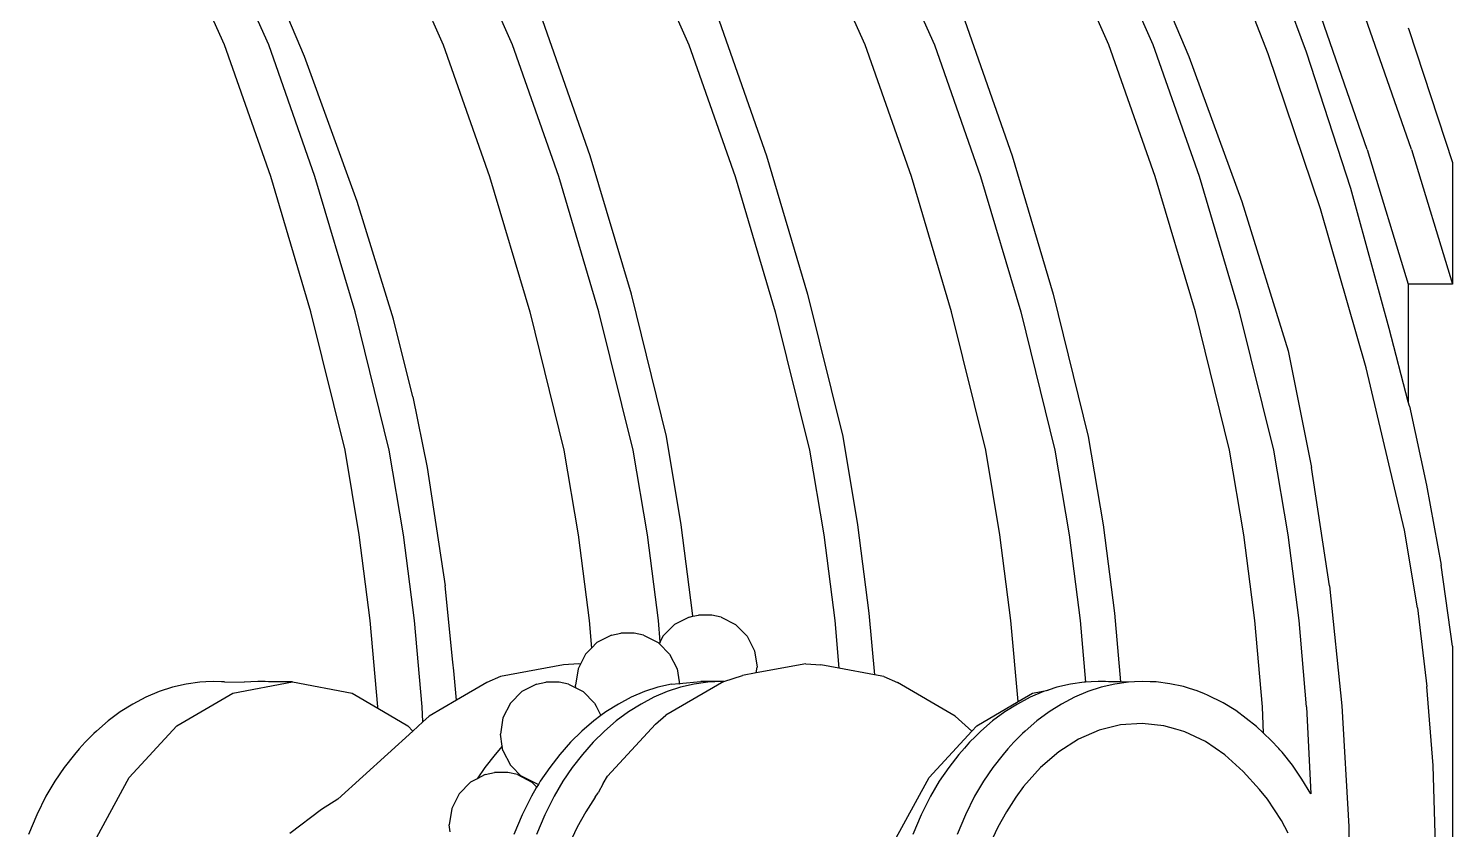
# Model space of a CAD drawing. Extents: x -1563 to 1637, y -685 to 815.
# Drawn here: x 1047.2 to 1192.5, y 128.5 to 210.3 of the extents above; entities that cross this region are included whole.
import ezdxf

# ---------------------------------------------------------------- set-up
doc = ezdxf.new("R2010")
doc.units = 0
doc.header["$MEASUREMENT"] = 0
doc.layers.get('0').update_dxf_attribs({"linetype": 'CONTINUOUS'})

msp = doc.modelspace()

# ---------------------------------------------------------------- linework, layer by layer
at = {"color": 22}
for p, q in [((1067.18, 208.61), (1058.38, 228.28)), ((1071.7, 208.61), (1062.9, 228.28)), ((1080.72, 228.28), (1089.52, 208.61)), ((1096.59, 208.61), (1087.79, 228.28)), ((1105.79, 228.28), (1114.59, 208.61)), ((1132.58, 208.61), (1123.78, 228.28)), ((1130.85, 228.28), (1139.65, 208.61)), ((1157.47, 208.61), (1148.67, 228.28)), ((1161.99, 208.61), (1153.19, 228.28)), ((1173.73, 207.68), (1167.71, 223)), ((1075.34, 207.42), (1069.3, 221.72)), ((1159.59, 221.72), (1165.63, 207.42)), ((1177.64, 207.87), (1172.57, 221.42)), ((1104.52, 197.27), (1099.67, 211.07)), ((1117.67, 211.07), (1122.52, 197.27)), ((1142.74, 211.07), (1147.59, 197.27)), ((1183.84, 197.94), (1179.15, 211.36)), ((1188.36, 197.94), (1183.67, 211.36)), ((1188.02, 210.36), (1188.09, 210.19)), ((1188.09, 210.19), (1192.54, 196.6)), ((1071.9, 195.19), (1067.18, 208.61)), ((1076.42, 195.19), (1071.7, 208.61)), ((1089.52, 208.61), (1094.24, 195.19)), ((1101.31, 195.19), (1096.59, 208.61)), ((1114.59, 208.61), (1119.3, 195.19)), ((1137.3, 195.19), (1132.58, 208.61)), ((1139.65, 208.61), (1144.37, 195.19)), ((1162.19, 195.19), (1157.47, 208.61)), ((1166.7, 195.19), (1161.99, 208.61)), ((1080.73, 192.62), (1075.34, 207.42)), ((1165.63, 207.42), (1171.02, 192.62)), ((1179.07, 191.89), (1173.73, 207.68)), ((1182.15, 193.94), (1177.64, 207.87)), ((1183.84, 197.94), (1188.02, 184.2)), ((1188.36, 197.94), (1192.54, 184.2)), ((1108.72, 183.17), (1104.52, 197.27)), ((1122.52, 197.27), (1126.71, 183.17)), ((1147.59, 197.27), (1151.78, 183.17)), ((1192.54, 196.6), (1192.54, 184.2)), ((1076.01, 181.38), (1071.9, 195.19)), ((1080.53, 181.38), (1076.42, 195.19)), ((1094.24, 195.19), (1098.34, 181.38)), ((1105.41, 181.38), (1101.31, 195.19)), ((1119.3, 195.19), (1123.41, 181.38)), ((1141.41, 181.38), (1137.3, 195.19)), ((1144.37, 195.19), (1148.48, 181.38)), ((1166.3, 181.38), (1162.19, 195.19)), ((1170.81, 181.38), (1166.7, 195.19)), ((1186.08, 179.68), (1182.15, 193.94)), ((1084.45, 180.63), (1080.73, 192.62)), ((1171.02, 192.62), (1175.75, 177.39)), ((1183.71, 175.66), (1179.07, 191.89)), ((1112.29, 168.65), (1108.72, 183.17)), ((1126.71, 183.17), (1130.29, 168.65)), ((1151.78, 183.17), (1155.36, 168.65)), ((1192.54, 184.2), (1188.02, 184.2)), ((1188.02, 184.2), (1188.02, 172.19)), ((1079.49, 167.24), (1076.01, 181.38)), ((1084, 167.24), (1080.53, 181.38)), ((1086.41, 172.69), (1084.45, 180.63)), ((1098.34, 181.38), (1101.82, 167.24)), ((1108.89, 167.24), (1105.41, 181.38)), ((1123.41, 181.38), (1126.89, 167.24)), ((1144.89, 167.24), (1141.41, 181.38)), ((1148.48, 181.38), (1151.96, 167.24)), ((1169.77, 167.24), (1166.3, 181.38)), ((1174.29, 167.24), (1170.81, 181.38)), ((1188.02, 172.19), (1186.08, 179.68)), ((1175.75, 177.39), (1178.15, 165.49)), ((1187.63, 159.08), (1183.71, 175.66)), ((1086.41, 172.69), (1087.86, 165.49)), ((1188.14, 171.75), (1188.02, 172.19)), ((1188.14, 171.75), (1189.9, 163.69)), ((1113.81, 159.63), (1112.29, 168.65)), ((1130.29, 168.65), (1131.81, 159.63)), ((1155.36, 168.65), (1156.87, 159.63)), ((1080.94, 158.6), (1079.49, 167.24)), ((1085.46, 158.6), (1084, 167.24)), ((1101.82, 167.24), (1103.28, 158.6)), ((1110.35, 158.6), (1108.89, 167.24)), ((1126.89, 167.24), (1128.35, 158.6)), ((1146.34, 158.6), (1144.89, 167.24)), ((1151.96, 167.24), (1153.41, 158.6)), ((1171.23, 158.6), (1169.77, 167.24)), ((1175.75, 158.6), (1174.29, 167.24)), ((1087.86, 165.49), (1089.7, 153.41)), ((1179.98, 153.41), (1178.15, 165.49)), ((1189.9, 163.69), (1191.37, 155.51)), ((1082.06, 149.86), (1080.94, 158.6)), ((1086.58, 149.86), (1085.46, 158.6)), ((1103.28, 158.6), (1104.4, 149.86)), ((1111.47, 149.86), (1110.35, 158.6)), ((1114.96, 150.62), (1113.81, 159.63)), ((1128.35, 158.6), (1129.47, 149.86)), ((1131.81, 159.63), (1132.96, 150.62)), ((1147.46, 149.86), (1146.34, 158.6)), ((1153.41, 158.6), (1154.53, 149.86)), ((1156.87, 159.63), (1158.03, 150.62)), ((1172.35, 149.86), (1171.23, 158.6)), ((1176.87, 149.86), (1175.75, 158.6)), ((1188.96, 151.16), (1187.63, 159.08)), ((1192.54, 147.24), (1191.37, 155.51)), ((1090.5, 145.63), (1089.7, 153.41)), ((1179.98, 153.41), (1181.25, 141.18)), ((1082.84, 141.05), (1082.06, 149.86)), ((1087.36, 141.05), (1086.58, 149.86)), ((1104.4, 149.86), (1104.65, 147.06)), ((1111.66, 147.7), (1111.47, 149.86)), ((1114.6, 150.22), (1113.12, 149.46)), ((1114.6, 150.22), (1114.99, 150.3)), ((1114.99, 150.3), (1114.96, 150.62)), ((1114.99, 150.3), (1115.57, 150.42)), ((1116.92, 150.42), (1115.57, 150.42)), ((1117.88, 150.22), (1116.92, 150.42)), ((1117.88, 150.22), (1119.36, 149.46)), ((1129.47, 149.86), (1129.9, 145.01)), ((1132.96, 150.62), (1133.52, 144.33)), ((1148.19, 141.62), (1147.46, 149.86)), ((1154.53, 149.86), (1155.09, 143.58)), ((1158.03, 150.62), (1158.65, 143.61)), ((1173.13, 141.05), (1172.35, 149.86)), ((1177.65, 141.05), (1176.87, 149.86)), ((1188.96, 151.16), (1189.93, 143.15)), ((1106.68, 148.39), (1105.2, 147.62)), ((1106.68, 148.39), (1107.65, 148.59)), ((1109, 148.59), (1107.65, 148.59)), ((1109.97, 148.39), (1109, 148.59)), ((1109.97, 148.39), (1111.45, 147.62)), ((1113.12, 149.46), (1111.94, 148.27)), ((1119.36, 149.46), (1120.54, 148.27)), ((1104.65, 147.06), (1104.03, 146.43)), ((1105.2, 147.62), (1104.65, 147.06)), ((1111.45, 147.62), (1111.56, 147.51)), ((1111.66, 147.7), (1111.56, 147.51)), ((1111.56, 147.51), (1112.62, 146.43)), ((1111.94, 148.27), (1111.66, 147.7)), ((1120.54, 148.27), (1121.29, 146.77)), ((1192.54, 147.24), (1192.54, 106.78)), ((1090.6, 144.73), (1090.5, 145.63)), ((1103.35, 145.46), (1101.79, 145.35)), ((1103.52, 145.43), (1103.27, 144.94)), ((1103.52, 145.43), (1103.35, 145.46)), ((1104.03, 146.43), (1103.52, 145.43)), ((1112.62, 146.43), (1113.38, 144.94)), ((1121.29, 146.77), (1121.55, 145.1)), ((1126.51, 145.46), (1121.46, 144.52)), ((1126.51, 145.46), (1128.07, 145.35)), ((1090.86, 141.74), (1090.6, 144.73)), ((1095.37, 144.15), (1093.97, 143.56)), ((1101.79, 145.35), (1095.37, 144.15)), ((1103.27, 144.94), (1103.01, 143.27)), ((1113.38, 144.94), (1113.59, 143.62)), ((1118.14, 143.65), (1120.07, 144.26)), ((1121.46, 144.52), (1120.07, 144.26)), ((1121.46, 144.52), (1121.55, 145.1)), ((1129.9, 145.01), (1128.07, 145.35)), ((1133.52, 144.33), (1129.9, 145.01)), ((1134.49, 144.15), (1133.52, 144.33)), ((1134.49, 144.15), (1135.9, 143.56)), ((1060.5, 142.61), (1059.15, 142.04)), ((1061.88, 143.06), (1060.5, 142.61)), ((1063.26, 143.38), (1061.88, 143.06)), ((1062.33, 139.13), (1068.02, 142.46)), ((1064.67, 143.58), (1063.26, 143.38)), ((1065.28, 143.61), (1064.67, 143.58)), ((1066.08, 143.65), (1065.28, 143.61)), ((1066.89, 143.62), (1066.08, 143.65)), ((1067.18, 143.61), (1066.89, 143.62)), ((1067.18, 143.61), (1069.18, 143.58)), ((1068.02, 142.46), (1074.11, 143.6)), ((1069.88, 143.62), (1069.18, 143.58)), ((1070.59, 143.65), (1069.88, 143.62)), ((1071.33, 143.63), (1070.59, 143.65)), ((1071.66, 143.62), (1071.33, 143.63)), ((1074.11, 143.6), (1071.66, 143.62)), ((1074.11, 143.6), (1080.21, 142.46)), ((1080.21, 142.46), (1082.85, 140.91)), ((1093.97, 143.56), (1090.86, 141.74)), ((1097.54, 142.62), (1096.37, 141.43)), ((1099.02, 143.39), (1097.54, 142.62)), ((1099.02, 143.39), (1099.99, 143.59)), ((1101.34, 143.59), (1099.99, 143.59)), ((1102.31, 143.39), (1101.34, 143.59)), ((1102.31, 143.39), (1103.06, 143)), ((1103.06, 143), (1103.01, 143.27)), ((1103.06, 143), (1103.79, 142.62)), ((1103.79, 142.62), (1104.96, 141.43)), ((1110.06, 142.61), (1108.71, 142.04)), ((1111.43, 143.06), (1110.06, 142.61)), ((1112.37, 142.61), (1111.02, 142.04)), ((1112.82, 143.38), (1111.43, 143.06)), ((1118.14, 143.65), (1112.25, 140.2)), ((1113.74, 143.06), (1112.37, 142.61)), ((1112.82, 143.38), (1113.61, 143.45)), ((1113.59, 143.62), (1113.61, 143.45)), ((1113.61, 143.45), (1115.8, 143.65)), ((1113.61, 143.45), (1113.63, 143.36)), ((1115.13, 143.38), (1113.74, 143.06)), ((1116.53, 143.58), (1115.13, 143.38)), ((1117.94, 143.65), (1115.8, 143.65)), ((1117.94, 143.65), (1116.53, 143.58)), ((1118.14, 143.65), (1117.94, 143.65)), ((1141.77, 140.12), (1135.9, 143.56)), ((1148.19, 141.62), (1149.66, 142.46)), ((1150.79, 142.61), (1149.44, 142.04)), ((1149.66, 142.46), (1151.25, 142.76)), ((1151.25, 142.76), (1150.79, 142.61)), ((1152.16, 143.06), (1151.25, 142.76)), ((1153.55, 143.38), (1152.16, 143.06)), ((1154.95, 143.58), (1153.55, 143.38)), ((1155.31, 142.61), (1153.96, 142.04)), ((1155.09, 143.58), (1154.95, 143.58)), ((1155.65, 143.62), (1155.09, 143.58)), ((1156.68, 143.06), (1155.31, 142.61)), ((1156.36, 143.65), (1155.65, 143.62)), ((1157.1, 143.63), (1156.36, 143.65)), ((1158.07, 143.38), (1156.68, 143.06)), ((1157.43, 143.62), (1157.1, 143.63)), ((1158.65, 143.61), (1157.43, 143.62)), ((1159.47, 143.58), (1158.07, 143.38)), ((1159.47, 143.58), (1158.65, 143.61)), ((1160.08, 143.61), (1159.47, 143.58)), ((1160.88, 143.65), (1160.08, 143.61)), ((1161.69, 143.62), (1160.88, 143.65)), ((1161.98, 143.61), (1161.69, 143.62)), ((1162.29, 143.6), (1161.98, 143.61)), ((1163.69, 143.42), (1162.29, 143.6)), ((1165.08, 143.12), (1163.69, 143.42)), ((1165.69, 142.93), (1165.08, 143.12)), ((1166.46, 142.69), (1165.69, 142.93)), ((1167.23, 142.38), (1166.46, 142.69)), ((1190.55, 135.07), (1189.93, 143.15)), ((1057.84, 141.35), (1056.55, 140.54)), ((1059.15, 142.04), (1057.84, 141.35)), ((1082.85, 140.91), (1082.84, 141.05)), ((1087.44, 139.52), (1087.36, 141.05)), ((1090.86, 141.74), (1088.09, 140.12)), ((1096.37, 141.43), (1095.61, 139.94)), ((1104.96, 141.43), (1105.11, 141.14)), ((1105.11, 141.14), (1105.6, 140.16)), ((1107.39, 141.35), (1106.11, 140.54)), ((1108.71, 142.04), (1107.39, 141.35)), ((1109.7, 141.35), (1108.41, 140.54)), ((1111.02, 142.04), (1109.7, 141.35)), ((1143.98, 139.13), (1148.19, 141.62)), ((1148.12, 141.35), (1146.84, 140.54)), ((1149.44, 142.04), (1148.12, 141.35)), ((1152.64, 141.35), (1151.35, 140.54)), ((1153.96, 142.04), (1152.64, 141.35)), ((1167.52, 142.26), (1167.23, 142.38)), ((1169.13, 141.47), (1167.52, 142.26)), ((1170.42, 140.68), (1169.13, 141.47)), ((1173.26, 138.38), (1173.13, 141.05)), ((1177.65, 141.05), (1178.08, 132.2)), ((1181.25, 141.18), (1181.94, 128.86)), ((1055.31, 139.62), (1054.11, 138.59)), ((1056.55, 140.54), (1055.31, 139.62)), ((1082.85, 140.91), (1085.89, 139.13)), ((1088.09, 140.12), (1087.44, 139.52)), ((1095.61, 139.94), (1095.35, 138.27)), ((1104.87, 139.62), (1103.67, 138.59)), ((1105.6, 140.16), (1104.87, 139.62)), ((1106.11, 140.54), (1105.6, 140.16)), ((1107.17, 139.62), (1105.97, 138.59)), ((1108.41, 140.54), (1107.17, 139.62)), ((1111.19, 139.3), (1112.25, 140.2)), ((1141.77, 140.12), (1143.47, 138.58)), ((1145.59, 139.62), (1144.39, 138.59)), ((1146.84, 140.54), (1145.59, 139.62)), ((1150.11, 139.62), (1148.91, 138.59)), ((1151.35, 140.54), (1150.11, 139.62)), ((1172.54, 139.07), (1170.42, 140.68)), ((1053.61, 138.1), (1052.96, 137.45)), ((1053.86, 138.34), (1053.61, 138.1)), ((1054.11, 138.59), (1053.86, 138.34)), ((1057.46, 133.84), (1062.33, 139.13)), ((1086.4, 138.58), (1078.74, 131.63)), ((1085.89, 139.13), (1086.4, 138.58)), ((1087.44, 139.52), (1086.4, 138.58)), ((1095.54, 137.05), (1095.35, 138.27)), ((1103.67, 138.59), (1102.52, 137.45)), ((1105.97, 138.59), (1104.82, 137.45)), ((1111.19, 139.3), (1106.28, 133.98)), ((1139.1, 133.84), (1143.47, 138.58)), ((1143.47, 138.58), (1143.98, 139.13)), ((1144.12, 138.31), (1143.84, 138.04)), ((1144.39, 138.59), (1144.12, 138.31)), ((1148.42, 138.1), (1147.76, 137.45)), ((1148.66, 138.34), (1148.42, 138.1)), ((1148.91, 138.59), (1148.66, 138.34)), ((1156.48, 138.67), (1154.36, 137.76)), ((1158.65, 139.21), (1156.48, 138.67)), ((1160.86, 139.35), (1158.65, 139.21)), ((1163.07, 139.12), (1160.86, 139.35)), ((1164.3, 138.77), (1163.07, 139.12)), ((1164.53, 138.7), (1164.3, 138.77)), ((1164.77, 138.63), (1164.53, 138.7)), ((1165.23, 138.5), (1164.77, 138.63)), ((1167.32, 137.51), (1165.23, 138.5)), ((1173.26, 138.38), (1172.54, 139.07)), ((1174.04, 137.64), (1173.26, 138.38)), ((1052.36, 136.77), (1051.86, 136.21)), ((1052.36, 136.77), (1052.96, 137.45)), ((1095.54, 137.05), (1094.81, 136.21)), ((1095.61, 136.61), (1095.54, 137.05)), ((1102.52, 137.45), (1101.42, 136.21)), ((1104.82, 137.45), (1103.73, 136.21)), ((1142.71, 136.84), (1142.15, 136.21)), ((1143.25, 137.45), (1142.71, 136.84)), ((1143.84, 138.04), (1143.25, 137.45)), ((1147.16, 136.77), (1146.67, 136.21)), ((1147.76, 137.45), (1147.16, 136.77)), ((1154.36, 137.76), (1152.35, 136.48)), ((1169.31, 136.16), (1167.32, 137.51)), ((1174.8, 136.8), (1174.04, 137.64)), ((1174.91, 136.68), (1174.8, 136.8)), ((1175.14, 136.42), (1174.91, 136.68)), ((1051.86, 136.21), (1050.83, 134.88)), ((1094.81, 136.21), (1093.77, 134.88)), ((1095.61, 136.61), (1096.37, 135.11)), ((1101.42, 136.21), (1100.39, 134.88)), ((1103.73, 136.21), (1102.69, 134.88)), ((1142.15, 136.21), (1141.12, 134.88)), ((1146.67, 136.21), (1145.63, 134.88)), ((1152.35, 136.48), (1150.47, 134.87)), ((1171.16, 134.47), (1169.31, 136.16)), ((1176.19, 135.1), (1175.14, 136.42)), ((1050.83, 134.88), (1049.86, 133.46)), ((1053.71, 126.94), (1057.46, 133.84)), ((1093.77, 134.88), (1092.99, 133.73)), ((1093.79, 134.15), (1092.99, 133.73)), ((1093.79, 134.15), (1094.76, 134.35)), ((1096.11, 134.35), (1094.76, 134.35)), ((1097.08, 134.15), (1096.11, 134.35)), ((1096.54, 134.93), (1096.37, 135.11)), ((1096.54, 134.93), (1097.4, 134.07)), ((1097.08, 134.15), (1098.56, 133.38)), ((1097.4, 134.07), (1099.22, 133.12)), ((1100.39, 134.88), (1099.42, 133.46)), ((1102.69, 134.88), (1101.72, 133.46)), ((1105.84, 133.24), (1106.28, 133.98)), ((1135.35, 126.94), (1139.1, 133.84)), ((1141.12, 134.88), (1140.15, 133.46)), ((1145.63, 134.88), (1144.66, 133.46)), ((1150.47, 134.87), (1148.75, 132.94)), ((1172.85, 132.61), (1171.16, 134.47)), ((1177.17, 133.69), (1176.19, 135.1)), ((1190.8, 126.95), (1190.55, 135.07)), ((1049.86, 133.46), (1048.96, 131.95)), ((1092.31, 133.38), (1091.14, 132.19)), ((1092.99, 133.73), (1092.31, 133.38)), ((1099.01, 132.78), (1098.52, 131.95)), ((1098.56, 133.38), (1099.01, 132.92)), ((1099.22, 133.12), (1099.01, 132.78)), ((1099.01, 132.92), (1099.01, 132.78)), ((1099.42, 133.46), (1099.22, 133.12)), ((1101.72, 133.46), (1100.82, 131.95)), ((1105.02, 131.86), (1105.33, 132.29)), ((1105.84, 133.24), (1105.33, 132.29)), ((1140.15, 133.46), (1139.24, 131.95)), ((1144.66, 133.46), (1143.76, 131.95)), ((1148.75, 132.94), (1147.96, 131.86)), ((1173.64, 131.63), (1172.85, 132.61)), ((1178.08, 132.2), (1177.17, 133.69)), ((1048.96, 131.95), (1048.02, 130.03)), ((1078.74, 131.63), (1077.07, 130.57)), ((1091.14, 132.19), (1090.38, 130.69)), ((1098.52, 131.95), (1097.58, 130.03)), ((1100.82, 131.95), (1099.88, 130.03)), ((1105.02, 131.86), (1104.07, 130.36)), ((1139.24, 131.95), (1138.31, 130.03)), ((1143.76, 131.95), (1142.82, 130.03)), ((1147.96, 131.86), (1147.01, 130.36)), ((1175.07, 129.48), (1173.64, 131.63)), ((1048.02, 130.03), (1047.17, 128.03)), ((1077.07, 130.57), (1073.86, 128.15)), ((1090.38, 130.69), (1090.12, 129.03)), ((1097.58, 130.03), (1096.73, 128.03)), ((1099.88, 130.03), (1099.04, 128.03)), ((1104.07, 130.36), (1103.2, 128.77)), ((1138.31, 130.03), (1137.46, 128.03)), ((1142.82, 130.03), (1141.98, 128.03)), ((1147.01, 130.36), (1146.14, 128.77)), ((1175.75, 128.16), (1175.07, 129.48)), ((1090.23, 128.32), (1090.12, 129.03)), ((1103.2, 128.77), (1102.4, 127.11)), ((1146.14, 128.77), (1145.34, 127.11)), ((1181.94, 128.86), (1182.06, 116.5))]:
    msp.add_line(p, q, dxfattribs=at)

doc.saveas('drawing.dxf')
